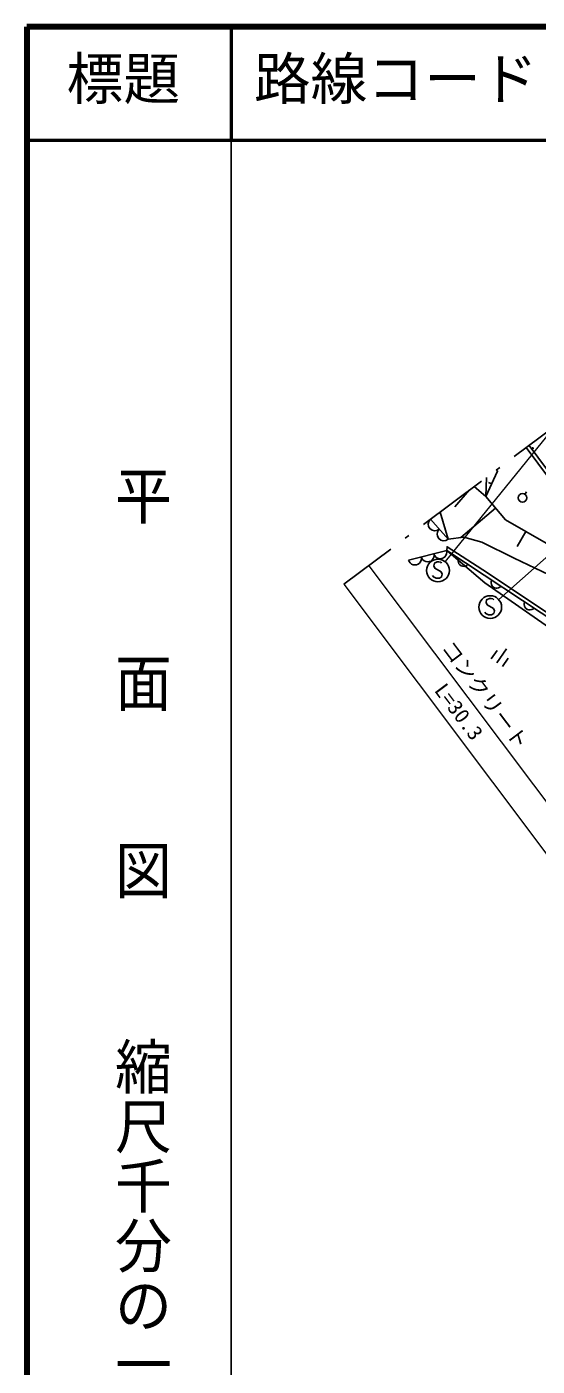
# Model space of a CAD drawing. Units: millimetres, scale not verified. Extents: x 40000 to 680000, y 20000 to 380000.
# Drawn here: x 40000 to 84960, y 261965 to 380000 of the extents above; entities that cross this region are included whole.
import ezdxf
from ezdxf.enums import TextEntityAlignment as Align

# ---------------------------------------------------------------- set-up
doc = ezdxf.new("R2010")
doc.units = ezdxf.units.MM
doc.header["$LTSCALE"] = 1000
doc.linetypes.add('USER3', pattern=[10, 6.4, -1.6, 0.4, -1.6])
for name, color, linetype, lineweight in [('M-BGD', 7, 'Continuous', 25), ('M-OTRS', 6, 'USER3', 25), ('M-STR-HTXT', 7, 'Continuous', 13), ('M-STR-STR3', 7, 'Continuous', 25), ('M-STR-STRC', 7, 'Continuous', 25), ('M-TTL', 2, 'Continuous', 140), ('M-TTL-BAND', 7, 'Continuous', 25), ('M-TTL-LINE', 7, 'Continuous', 50)]:
    doc.layers.add(name, color=color, linetype=linetype, lineweight=lineweight)
doc.layers.add('M-TTL-TXT', color=7, linetype='Continuous')
doc.styles.add('@ＭＳ 明朝', font='')
doc.styles.add('ＭＳ ゴシック', font='')
doc.styles.get('@ＭＳ 明朝').set_extended_font_data('@MS Mincho')
doc.styles.get('ＭＳ ゴシック').set_extended_font_data('MS Gothic')

msp = doc.modelspace()

# ---------------------------------------------------------------- linework, layer by layer
at = {"layer": 'M-BGD'}
for p, q in [((80481, 340289), (80424, 338608)), ((78978, 339163), (77711, 337701)), ((80950, 339718), (80662, 339855)), ((83880, 338795), (84028, 339009)), ((81294, 337581), (78235, 334991)), ((83949, 335518), (83184, 334198)), ((80333, 330986), (76985, 333842)), ((81421, 325045), (80909, 324304)), ((82256, 325197), (81403, 323963)), ((82408, 324362), (81897, 323622))]:
    msp.add_line(p, q, dxfattribs=at)
for points in [[(81385, 340966), (81477, 340829), (80424, 338608)], [(79411, 339487), (80424, 338608), (82163, 336554), (85736, 334482), (88463, 332453), (91716, 328545), (93799, 324902), (96261, 323191), (98631, 321414), (99969, 319883)], [(99380, 319854), (97601, 321041), (95371, 322213), (93346, 323704), (91737, 325966), (90218, 328096), (88210, 330022), (86024, 331705), (82945, 333186), (80089, 334574), (78494, 335024), (77108, 334848), (76408, 337237)], [(76985, 333842), (77026, 334174), (80577, 331870), (87143, 327500), (91083, 322595), (92765, 320409), (92528, 320225)], [(76985, 333842), (80333, 330986), (86332, 326832), (90258, 321946), (91933, 319769), (92528, 320225)], [(92765, 320409), (91933, 319769), (90258, 321946), (86332, 326832), (80333, 330986)]]:
    msp.add_lwpolyline(points, dxfattribs=at)
msp.add_circle((83664, 338482), 380, dxfattribs=at)
at = {"layer": 'M-OTRS'}
msp.add_line((88059, 345966), (67936, 330889), dxfattribs=at)
at = {"layer": 'M-STR-HTXT'}
for p, q in [((85766, 343904), (76848, 332865)), ((90416, 337395), (81572, 329529)), ((70117, 332492), (88311, 308284)), ((67936, 330889), (110609, 273937))]:
    msp.add_line(p, q, dxfattribs=at)
at = {"layer": 'M-STR-STR3'}
for p, q in [((87061, 338798), (84001, 342926)), ((87303, 338975), (84241, 343106)), ((77108, 334847), (75560, 336601)), ((76985, 333842), (73636, 333010))]:
    msp.add_line(p, q, dxfattribs=at)
for points in [[(92528, 320225), (86939, 327276), (76985, 333842)], [(78023, 333157), (77990, 333035), (77985, 332919), (78014, 332780), (78064, 332675), (78142, 332576), (78276, 332487), (78398, 332455), (78515, 332450), (78653, 332478), (78758, 332529), (78858, 332607)], [(80934, 331237), (80901, 331115), (80896, 330999), (80924, 330860), (80975, 330755), (81053, 330655), (81187, 330567), (81309, 330535), (81425, 330530), (81564, 330558), (81669, 330609), (81768, 330687)], [(83844, 329317), (83812, 329195), (83807, 329078), (83835, 328940), (83885, 328835), (83964, 328735), (84097, 328647), (84219, 328615), (84336, 328610), (84474, 328638), (84580, 328688), (84679, 328767)]]:
    msp.add_lwpolyline(points, dxfattribs=at)
msp.add_circle((84556, 342854), 50, dxfattribs=at)
for centre, radius, start, end in [((75947, 336163), 585, 131.43439, 311.43436), ((76721, 335286), 585, 131.43439, 311.43436), ((74195, 333149), 575, 193.94904, 13.94907), ((75311, 333426), 575, 193.94904, 13.94907), ((76427, 333703), 575, 193.94904, 13.94907)]:
    msp.add_arc(centre, radius, start, end, dxfattribs=at)
at = {"layer": 'M-STR-STRC'}
for points in [[(76540, 332727), (76460, 332807), (76300, 332847), (76140, 332847), (75900, 332727), (75860, 332487), (75940, 332287), (76500, 331967), (76580, 331767), (76540, 331527), (76340, 331407), (76060, 331407), (75820, 331527), (75740, 331647)], [(81144, 329504), (81064, 329584), (80904, 329624), (80744, 329624), (80504, 329504), (80464, 329264), (80544, 329064), (81104, 328744), (81184, 328544), (81144, 328304), (80944, 328184), (80664, 328184), (80424, 328304), (80344, 328424)]]:
    msp.add_lwpolyline(points, dxfattribs=at)
for centre in [(76220, 332087), (80824, 328864)]:
    msp.add_circle(centre, 1000, dxfattribs=at)
at = {"layer": 'M-TTL'}
for p, q in [((40000, 380000), (40000, 20000)), ((680000, 380000), (40000, 380000))]:
    msp.add_line(p, q, dxfattribs=at)
at = {"layer": 'M-TTL-BAND'}
msp.add_line((58000, 370000), (58000, 20000), dxfattribs=at)
at = {"layer": 'M-TTL-LINE'}
for p, q in [((58000, 380000), (58000, 370000)), ((40000, 370000), (680000, 370000))]:
    msp.add_line(p, q, dxfattribs=at)

# ---------------------------------------------------------------- texts
at = {"layer": 'M-STR-HTXT', "style": 'ＭＳ ゴシック', "width": 1.05}
for s, p in [('コンクリート', (76127, 325022)), ('L=30.3', (75517, 321271))]:
    msp.add_text(s, height=1320, rotation=307, dxfattribs=at).set_placement(p, align=Align.BOTTOM_LEFT)
at = {"layer": 'M-TTL-BAND', "style": '@ＭＳ 明朝'}
for s, width, p in [('平\u3000\u3000面\u3000\u3000図', 1.1, (47277, 341475)), ('縮尺千分の一', 1.05, (47277, 291030))]:
    msp.add_text(s, height=3666, rotation=270, dxfattribs=dict(at, width=width)).set_placement(p, align=Align.BOTTOM_LEFT)
at = {"layer": 'M-TTL-TXT', "style": 'ＭＳ ゴシック'}
for s, p in [('標題', (43500, 372500)), ('路線コード', (60000, 372500))]:
    msp.add_text(s, height=3666, dxfattribs=at).set_placement(p, align=Align.BOTTOM_LEFT)

doc.saveas('drawing.dxf')
